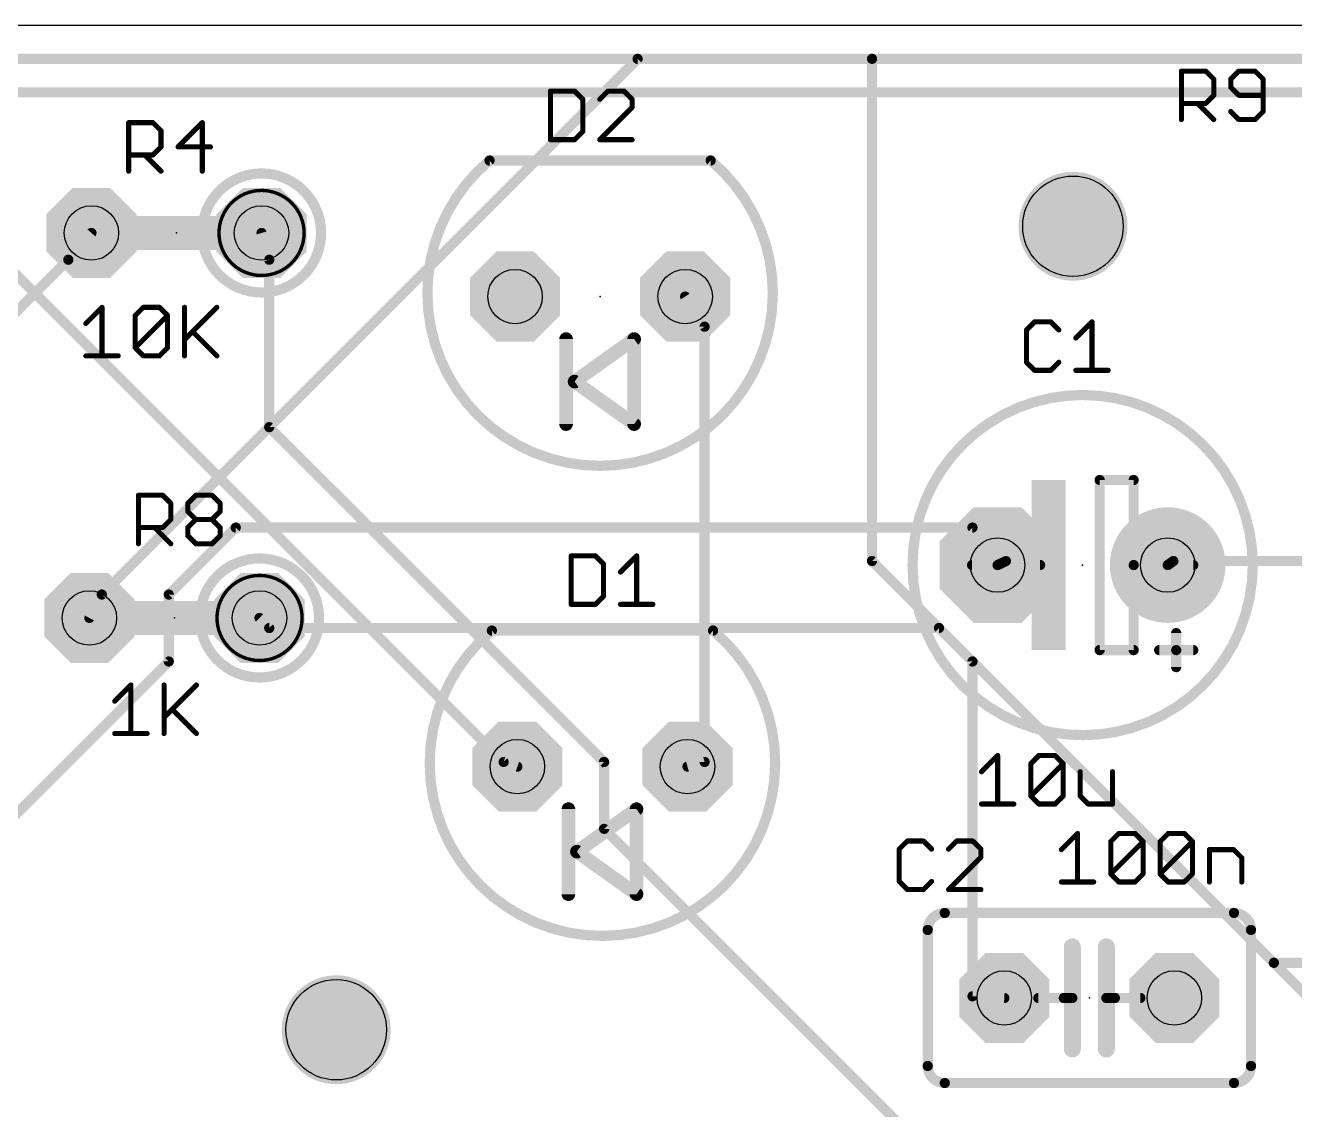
# Model space of a CAD drawing. Extents: x 0 to 63.2, y -3 to 36.
# Drawn here: x 18.36 to 37.31, y 13.81 to 30 of the extents above; entities that cross this region are included whole.
import ezdxf

# ---------------------------------------------------------------- set-up
doc = ezdxf.new("R2010")
doc.units = 0
for name, color, linetype in [('1', 22, 'CONTINUOUS'), ('16', 175, 'CONTINUOUS'), ('17', 82, 'CONTINUOUS'), ('20', 7, 'CONTINUOUS'), ('21', 253, 'CONTINUOUS'), ('23', 7, 'CONTINUOUS'), ('25', 253, 'CONTINUOUS'), ('29', 253, 'CONTINUOUS'), ('30', 253, 'CONTINUOUS'), ('44', 253, 'CONTINUOUS'), ('51', 253, 'CONTINUOUS')]:
    doc.layers.add(name, color=color, linetype=linetype)

# ---------------------------------------------------------------- blocks, each defined once
blk = doc.blocks.new('RECT')
blk.add_solid([(-0.5, -0.5), (0.5, -0.5), (-0.5, 0.5), (0.5, 0.5)])
blk = doc.blocks.new('ROUNDP')
at = {"const_width": 0.5}
blk.add_lwpolyline([(0, -0.25, 1), (0, 0.25, 1), (0, -0.25)], format="xyb", dxfattribs=at)
blk = doc.blocks.new('OCTAGONP')
at = {"const_width": 0.5}
blk.add_lwpolyline([(-0.25, -0.1036), (-0.25, 0.1036), (-0.1036, 0.25), (0.1036, 0.25), (0.25, 0.1036), (0.25, -0.1036), (0.1036, -0.25), (-0.1036, -0.25), (-0.25, -0.1036), (-0.25, 0.1036)], dxfattribs=at)

msp = doc.modelspace()

# ---------------------------------------------------------------- linework, layer by layer
at = {"layer": '1', "const_width": 0.1524}
for points in [[(31, 29.5), (9.5, 29.5)], [(48, 29.5), (31, 29.5)], [(31, 29.5), (31, 22)], [(50, 29), (1, 29)], [(22, 26.5), (21.885, 26.9)], [(25.5, 19), (18, 26.5)], [(22, 24), (22, 26.5)], [(28.5, 25.5), (28.21, 25.95)], [(28.5, 25.5), (28.5, 19)], [(27, 19), (22, 24)], [(31, 22), (32.5, 20.5)], [(35.5, 22), (35.415, 21.94)], [(37.5, 22), (35.5, 22)], [(32.5, 20.5), (32.5, 15.5)], [(25.5, 19), (25.705, 18.93)], [(27, 18), (27, 19)], [(28.5, 19), (28.245, 18.93)], [(35.5, 9.5), (27, 18)], [(32.5, 15.5), (32.975, 15.475)]]:
    msp.add_lwpolyline(points, dxfattribs=at)
at = {"layer": '1', "const_width": 0.0762}
for points in [[(31, 29.5381, 1), (31, 29.4619)], [(31.0381, 29.5, 1), (30.9619, 29.5)], [(31, 29.4619, 1), (31, 29.5381)], [(21.9216, 26.9105, 1), (21.8484, 26.8895)], [(22.0381, 26.5, 1), (21.9619, 26.5)], [(21.9634, 26.4895, 1), (22.0366, 26.5105)], [(28.242, 25.9706, 1), (28.178, 25.9294)], [(28.5381, 25.5, 1), (28.4619, 25.5)], [(28.468, 25.4794, 1), (28.532, 25.5206)], [(22.0269, 24.0269, 1), (21.9731, 23.9731)], [(21.9619, 24, 1), (22.0381, 24)], [(30.9619, 22, 1), (31.0381, 22)], [(31.0269, 22.0269, 1), (30.9731, 21.9731)], [(35.393, 21.9711, 1), (35.437, 21.9089)], [(35.5, 22.0381, 1), (35.5, 21.9619)], [(35.522, 21.9689, 1), (35.478, 22.0311)], [(32.5381, 20.5, 1), (32.4619, 20.5)], [(32.4731, 20.4731, 1), (32.5269, 20.5269)], [(25.5123, 19.0361, 1), (25.4877, 18.9639)], [(25.4731, 18.9731, 1), (25.5269, 19.0269)], [(25.6927, 18.8939, 1), (25.7173, 18.9661)], [(27.0381, 19, 1), (26.9619, 19)], [(26.9731, 18.9731, 1), (27.0269, 19.0269)], [(28.2349, 18.9667, 1), (28.2551, 18.8933)], [(28.4619, 19, 1), (28.5381, 19)], [(28.5101, 18.9633, 1), (28.4899, 19.0367)], [(26.9619, 18, 1), (27.0381, 18)], [(27.0269, 18.0269, 1), (26.9731, 17.9731)], [(32.502, 15.538, 1), (32.498, 15.462)], [(32.973, 15.437, 1), (32.977, 15.513)], [(32.4619, 15.5, 1), (32.5381, 15.5)]]:
    msp.add_lwpolyline(points, format="xyb", dxfattribs=at)
at = {"layer": '16', "const_width": 0.1524}
for points in [[(27.5, 29.5), (19.5, 21.5)], [(40, 29.5), (27.5, 29.5)], [(50, 29), (1, 29)], [(19, 26.5), (19.345, 26.9)], [(19, 26.5), (16.5, 24)], [(21.5, 22.5), (20.5, 21.5)], [(32.5, 22.5), (21.5, 22.5)], [(33, 22), (32.5, 22.5)], [(33, 22), (32.875, 21.94)], [(19.5, 21.5), (19.315, 21.15)], [(20.5, 21.5), (20.5, 20.5)], [(22, 21), (21.855, 21.15)], [(32, 21), (22, 21)], [(37, 16), (32, 21)], [(20.5, 20.5), (16.5, 16.5)], [(40, 13), (37, 16)], [(37, 16), (40, 16)]]:
    msp.add_lwpolyline(points, dxfattribs=at)
at = {"layer": '16', "const_width": 0.0762}
for points in [[(27.5, 29.5381, 1), (27.5, 29.4619)], [(27.5269, 29.4731, 1), (27.4731, 29.5269)], [(19.3739, 26.8751, 1), (19.3161, 26.9249)], [(18.9711, 26.5249, 1), (19.0289, 26.4751)], [(19.0269, 26.4731, 1), (18.9731, 26.5269)], [(21.5, 22.5381, 1), (21.5, 22.4619)], [(21.5269, 22.4731, 1), (21.4731, 22.5269)], [(32.5269, 22.5269, 1), (32.4731, 22.4731)], [(32.5, 22.4619, 1), (32.5, 22.5381)], [(32.8585, 21.9743, 1), (32.8915, 21.9057)], [(32.9731, 21.9731, 1), (33.0269, 22.0269)], [(33.0165, 21.9657, 1), (32.9835, 22.0343)], [(19.4731, 21.5269, 1), (19.5269, 21.4731)], [(19.5337, 21.4822, 1), (19.4663, 21.5178)], [(20.5381, 21.5, 1), (20.4619, 21.5)], [(20.4731, 21.5269, 1), (20.5269, 21.4731)], [(21.8824, 21.1765, 1), (21.8276, 21.1235)], [(19.2813, 21.1678, 1), (19.3487, 21.1322)], [(22, 21.0381, 1), (22, 20.9619)], [(21.9726, 20.9735, 1), (22.0274, 21.0265)], [(32.0269, 21.0269, 1), (31.9731, 20.9731)], [(32, 20.9619, 1), (32, 21.0381)], [(20.4619, 20.5, 1), (20.5381, 20.5)], [(20.5269, 20.4731, 1), (20.4731, 20.5269)], [(37, 16.0381, 1), (37, 15.9619)], [(37.0269, 16.0269, 1), (36.9731, 15.9731)], [(36.9731, 15.9731, 1), (37.0269, 16.0269)]]:
    msp.add_lwpolyline(points, format="xyb", dxfattribs=at)
at = {"layer": '20'}
msp.add_line((48, 30), (1, 30), dxfattribs=at)
for centre in [(34, 27), (23, 15)]:
    msp.add_circle(centre, 0.75, dxfattribs=at)
at = {"layer": '21'}
for points, const_width in [([(25.289, 27.982, 2.762), (28.591, 27.982)], 0.1524), ([(25.289, 28.0201, 1), (25.289, 27.9439)], 0.0762), ([(25.3134, 27.9527, 1), (25.2646, 28.0113)], 0.0762), ([(28.6154, 28.0113, 1), (28.5666, 27.9527)], 0.0762), ([(28.591, 27.9439, 1), (28.591, 28.0201)], 0.0762), ([(20.488, 27.027, 1), (20.488, 26.773)], 0.254), ([(20.742, 26.773, 1), (20.742, 27.027)], 0.254), ([(26.4828, 25.315, 1), (26.3812, 25.315)], 0.1016), ([(27.4988, 25.315, 1), (27.3972, 25.315)], 0.1016), ([(27.4775, 25.2737, 1), (27.4185, 25.3563)], 0.1016), ([(26.5885, 24.7213, 1), (26.5295, 24.6387)], 0.1016), ([(26.5295, 24.7213, 1), (26.5885, 24.6387)], 0.1016), ([(34.145, 19.4, 1), (34.145, 24.48, 1), (34.145, 19.4)], 0.1524), ([(26.3812, 24.045, 1), (26.4828, 24.045)], 0.1016), ([(27.3972, 24.045, 1), (27.4988, 24.045)], 0.1016), ([(27.4185, 24.0037, 1), (27.4775, 24.0863)], 0.1016), ([(20.458, 21.277, 1), (20.458, 21.023)], 0.254), ([(20.712, 21.023, 1), (20.712, 21.277)], 0.254), ([(25.324, 20.962, 2.762), (28.626, 20.962)], 0.1524), ([(25.324, 21.0001, 1), (25.324, 20.9239)], 0.0762), ([(25.3484, 20.9327, 1), (25.2996, 20.9913)], 0.0762), ([(28.6504, 20.9913, 1), (28.6016, 20.9327)], 0.0762), ([(28.626, 20.9239, 1), (28.626, 21.0001)], 0.0762), ([(35.5801, 20.924, 1), (35.5039, 20.924)], 0.0762), ([(35.288, 20.7081, 1), (35.288, 20.6319)], 0.0762), ([(35.542, 20.7081, 1), (35.542, 20.6319)], 0.0762), ([(35.5801, 20.67, 1), (35.5039, 20.67)], 0.0762), ([(35.5039, 20.67, 1), (35.5801, 20.67)], 0.0762), ([(35.542, 20.6319, 1), (35.542, 20.7081)], 0.0762), ([(35.796, 20.6319, 1), (35.796, 20.7081)], 0.0762), ([(35.5039, 20.416, 1), (35.5801, 20.416)], 0.0762), ([(26.5178, 18.295, 1), (26.4162, 18.295)], 0.1016), ([(27.5338, 18.295, 1), (27.4322, 18.295)], 0.1016), ([(27.5125, 18.2537, 1), (27.4535, 18.3363)], 0.1016), ([(26.6235, 17.7013, 1), (26.5645, 17.6187)], 0.1016), ([(26.5645, 17.7013, 1), (26.6235, 17.6187)], 0.1016), ([(26.4162, 17.025, 1), (26.5178, 17.025)], 0.1016), ([(27.4322, 17.025, 1), (27.5338, 17.025)], 0.1016), ([(27.4535, 16.9837, 1), (27.5125, 17.0663)], 0.1016), ([(32.086, 16.745, 0.4142), (31.832, 16.491)], 0.1524), ([(32.086, 16.7831, 1), (32.086, 16.7069)], 0.0762), ([(32.086, 16.7069, 1), (32.086, 16.7831)], 0.0762), ([(36.658, 16.491, 0.4142), (36.404, 16.745)], 0.1524), ([(36.404, 16.7831, 1), (36.404, 16.7069)], 0.0762), ([(36.404, 16.7069, 1), (36.404, 16.7831)], 0.0762), ([(31.8701, 16.491, 1), (31.7939, 16.491)], 0.0762), ([(31.7939, 16.491, 1), (31.8701, 16.491)], 0.0762), ([(36.6961, 16.491, 1), (36.6199, 16.491)], 0.0762), ([(36.6199, 16.491, 1), (36.6961, 16.491)], 0.0762), ([(34.0545, 16.237, 1), (33.9275, 16.237)], 0.127), ([(34.5625, 16.237, 1), (34.4355, 16.237)], 0.127), ([(33.864, 15.5131, 1), (33.864, 15.4369)], 0.0762), ([(34.0545, 15.475, 1), (33.9275, 15.475)], 0.127), ([(33.991, 15.4369, 1), (33.991, 15.5131)], 0.0762), ([(34.5625, 15.475, 1), (34.4355, 15.475)], 0.127), ([(34.499, 15.5131, 1), (34.499, 15.4369)], 0.0762), ([(34.626, 15.4369, 1), (34.626, 15.5131)], 0.0762), ([(33.9275, 15.475, 1), (34.0545, 15.475)], 0.127), ([(34.4355, 15.475, 1), (34.5625, 15.475)], 0.127), ([(33.9275, 14.713, 1), (34.0545, 14.713)], 0.127), ([(34.4355, 14.713, 1), (34.5625, 14.713)], 0.127), ([(31.832, 14.459, 0.4142), (32.086, 14.205)], 0.1524), ([(31.8701, 14.459, 1), (31.7939, 14.459)], 0.0762), ([(31.7939, 14.459, 1), (31.8701, 14.459)], 0.0762), ([(36.404, 14.205, 0.4142), (36.658, 14.459)], 0.1524), ([(36.6961, 14.459, 1), (36.6199, 14.459)], 0.0762), ([(36.6199, 14.459, 1), (36.6961, 14.459)], 0.0762), ([(32.086, 14.2431, 1), (32.086, 14.1669)], 0.0762), ([(32.086, 14.1669, 1), (32.086, 14.2431)], 0.0762), ([(36.404, 14.2431, 1), (36.404, 14.1669)], 0.0762), ([(36.404, 14.1669, 1), (36.404, 14.2431)], 0.0762)]:
    msp.add_lwpolyline(points, format="xyb", dxfattribs=dict(at, const_width=const_width))
for points, const_width in [([(28.591, 27.982), (25.289, 27.982)], 0.1524), ([(20.742, 26.9), (20.488, 26.9)], 0.508), ([(26.432, 24.045), (26.432, 25.315)], 0.2032), ([(27.448, 25.315), (26.559, 24.68)], 0.2032), ([(27.448, 24.045), (27.448, 25.315)], 0.2032), ([(26.559, 24.68), (27.448, 24.045)], 0.2032), ([(20.712, 21.15), (20.458, 21.15)], 0.508), ([(28.626, 20.962), (25.324, 20.962)], 0.1524), ([(35.542, 20.924), (35.542, 20.67)], 0.1524), ([(35.542, 20.67), (35.288, 20.67)], 0.1524), ([(35.796, 20.67), (35.542, 20.67)], 0.1524), ([(35.542, 20.67), (35.542, 20.416)], 0.1524), ([(26.467, 17.025), (26.467, 18.295)], 0.2032), ([(27.483, 18.295), (26.594, 17.66)], 0.2032), ([(27.483, 17.025), (27.483, 18.295)], 0.2032), ([(26.594, 17.66), (27.483, 17.025)], 0.2032), ([(32.086, 16.745), (36.404, 16.745)], 0.1524), ([(31.832, 14.459), (31.832, 16.491)], 0.1524), ([(36.658, 14.459), (36.658, 16.491)], 0.1524), ([(33.991, 15.475), (33.991, 16.237)], 0.254), ([(34.499, 15.475), (34.499, 16.237)], 0.254), ([(33.864, 15.475), (33.991, 15.475)], 0.1524), ([(33.991, 15.475), (33.991, 14.713)], 0.254), ([(34.499, 14.713), (34.499, 15.475)], 0.254), ([(34.499, 15.475), (34.626, 15.475)], 0.1524), ([(36.404, 14.205), (32.086, 14.205)], 0.1524)]:
    msp.add_lwpolyline(points, dxfattribs=dict(at, const_width=const_width))
at = {"layer": '23'}
for p in [(20.615, 26.9), (26.94, 25.95), (34.145, 21.94), (20.585, 21.15), (26.975, 18.93), (34.245, 15.475)]:
    msp.add_point(p, dxfattribs=at)
at = {"layer": '25', "const_width": 0.0381}
for points in [[(35.6198, 29.3366, 1), (35.6198, 29.2985)], [(35.6389, 29.3175, 1), (35.6008, 29.3175)], [(35.9955, 29.331, 1), (35.9686, 29.304)], [(35.9821, 29.2985, 1), (35.9821, 29.3366)], [(36.1218, 29.1968, 1), (36.0837, 29.1968)], [(36.0893, 29.1833, 1), (36.1163, 29.2103)], [(36.343, 29.2103, 1), (36.3699, 29.1833)], [(36.3755, 29.1968, 1), (36.3374, 29.1968)], [(36.4772, 29.3366, 1), (36.4772, 29.2985)], [(36.4907, 29.304, 1), (36.4637, 29.331)], [(36.7322, 29.331, 1), (36.7052, 29.304)], [(36.7187, 29.2985, 1), (36.7187, 29.3366)], [(36.8585, 29.1968, 1), (36.8204, 29.1968)], [(36.8259, 29.1833, 1), (36.8529, 29.2103)], [(26.2172, 29.0175, 1), (26.1791, 29.0175)], [(26.1981, 29.0366, 1), (26.1981, 28.9985)], [(26.5738, 29.031, 1), (26.5468, 29.004)], [(26.5603, 28.9985, 1), (26.5603, 29.0366)], [(27.0555, 29.0366, 1), (27.0555, 28.9985)], [(27.0689, 29.004, 1), (27.042, 29.031)], [(27.3104, 29.031, 1), (27.2835, 29.004)], [(27.2969, 28.9985, 1), (27.2969, 29.0366)], [(36.3699, 29.0895, 1), (36.343, 29.0626)], [(36.3374, 29.076, 1), (36.3755, 29.076)], [(26.7001, 28.8968, 1), (26.662, 28.8968)], [(26.6676, 28.8833, 1), (26.6945, 28.9103)], [(26.9213, 28.9103, 1), (26.9482, 28.8833)], [(27.4367, 28.8968, 1), (27.3986, 28.8968)], [(27.4042, 28.8833, 1), (27.4311, 28.9103)], [(27.4311, 28.7626, 1), (27.4042, 28.7895)], [(35.6198, 28.8536, 1), (35.6198, 28.8155)], [(35.8748, 28.848, 1), (35.8478, 28.8211)], [(35.9686, 28.848, 1), (35.9955, 28.8211)], [(35.9821, 28.8155, 1), (35.9821, 28.8536)], [(36.0837, 28.9553, 1), (36.1218, 28.9553)], [(36.1163, 28.9418, 1), (36.0893, 28.9688)], [(36.4772, 28.9744, 1), (36.4772, 28.9363)], [(36.4637, 28.9418, 1), (36.4907, 28.9688)], [(36.8394, 28.9363, 1), (36.8394, 28.9744)], [(27.3986, 28.776, 1), (27.4367, 28.776)], [(36.0893, 28.5796, 1), (36.1163, 28.6066)], [(36.3699, 28.7273, 1), (36.343, 28.7004)], [(36.4772, 28.6121, 1), (36.4772, 28.574)], [(36.4637, 28.5796, 1), (36.4907, 28.6066)], [(36.7052, 28.6066, 1), (36.7322, 28.5796)], [(36.7187, 28.574, 1), (36.7187, 28.6121)], [(36.8204, 28.7138, 1), (36.8585, 28.7138)], [(36.8529, 28.7004, 1), (36.8259, 28.7273)], [(19.9017, 28.5666, 1), (19.9017, 28.5285)], [(19.9208, 28.5475, 1), (19.8827, 28.5475)], [(20.2774, 28.561, 1), (20.2504, 28.534)], [(20.2639, 28.5285, 1), (20.2639, 28.5666)], [(20.4037, 28.4268, 1), (20.3656, 28.4268)], [(20.3712, 28.4133, 1), (20.3981, 28.4403)], [(21.0196, 28.5475, 1), (20.9815, 28.5475)], [(21.014, 28.534, 1), (20.9871, 28.561)], [(26.662, 28.4138, 1), (26.7001, 28.4138)], [(26.6945, 28.4004, 1), (26.6676, 28.4273)], [(35.6008, 28.5931, 1), (35.6389, 28.5931)], [(26.1981, 28.3122, 1), (26.1981, 28.2741)], [(26.1791, 28.2931, 1), (26.2172, 28.2931)], [(26.5468, 28.3066, 1), (26.5738, 28.2796)], [(26.5603, 28.2741, 1), (26.5603, 28.3122)], [(26.9347, 28.3122, 1), (26.9347, 28.2741)], [(26.9213, 28.3066, 1), (26.9482, 28.2796)], [(27.4177, 28.2741, 1), (27.4177, 28.3122)], [(19.9017, 28.0836, 1), (19.9017, 28.0455)], [(20.1566, 28.078, 1), (20.1297, 28.0511)], [(20.2504, 28.078, 1), (20.2774, 28.0511)], [(20.2639, 28.0455, 1), (20.2639, 28.0836)], [(20.3656, 28.1853, 1), (20.4037, 28.1853)], [(20.3981, 28.1718, 1), (20.3712, 28.1988)], [(20.6383, 28.2044, 1), (20.6383, 28.1663)], [(20.6249, 28.1988, 1), (20.6518, 28.1718)], [(21.1213, 28.1663, 1), (21.1213, 28.2044)], [(19.8827, 27.8231, 1), (19.9208, 27.8231)], [(20.3712, 27.8096, 1), (20.3981, 27.8366)], [(20.9815, 27.8231, 1), (21.0196, 27.8231)], [(19.5223, 25.7889, 1), (19.4842, 25.7889)], [(19.5168, 25.7754, 1), (19.4898, 25.8024)], [(20.1192, 25.808, 1), (20.1192, 25.7699)], [(20.1326, 25.7754, 1), (20.1057, 25.8024)], [(20.3741, 25.8024, 1), (20.3472, 25.7754)], [(20.3606, 25.7699, 1), (20.3606, 25.808)], [(20.7541, 25.7889, 1), (20.716, 25.7889)], [(21.2315, 25.7754, 1), (21.2045, 25.8024)], [(20.0175, 25.6682, 1), (19.9794, 25.6682)], [(19.985, 25.6817, 1), (20.0119, 25.6547)], [(20.5004, 25.6682, 1), (20.4623, 25.6682)], [(20.4949, 25.6547, 1), (20.4679, 25.6817)], [(20.4679, 25.6547, 1), (20.4949, 25.6817)], [(33.4276, 25.5916, 1), (33.4276, 25.5535)], [(33.441, 25.559, 1), (33.4141, 25.586)], [(33.6825, 25.586, 1), (33.6556, 25.559)], [(33.6691, 25.5535, 1), (33.6691, 25.5916)], [(34.304, 25.5725, 1), (34.2659, 25.5725)], [(34.2984, 25.559, 1), (34.2715, 25.586)], [(19.2483, 25.5609, 1), (19.2753, 25.534)], [(20.8693, 25.4402, 1), (20.8423, 25.4132)], [(33.3259, 25.4518, 1), (33.2878, 25.4518)], [(33.2934, 25.4653, 1), (33.3203, 25.4383)], [(33.7763, 25.4383, 1), (33.8033, 25.4653)], [(20.0119, 25.1987, 1), (19.985, 25.1718)], [(19.985, 25.1987, 1), (20.0119, 25.1718)], [(20.4949, 25.1718, 1), (20.4679, 25.1987)], [(20.7216, 25.3194, 1), (20.7485, 25.2925)], [(34.03, 25.3445, 1), (34.0569, 25.3176)], [(19.2618, 25.0836, 1), (19.2618, 25.0455)], [(19.4842, 25.0645, 1), (19.5223, 25.0645)], [(19.7448, 25.0455, 1), (19.7448, 25.0836)], [(19.9794, 25.1852, 1), (20.0175, 25.1852)], [(20.1192, 25.0836, 1), (20.1192, 25.0455)], [(20.1057, 25.051, 1), (20.1326, 25.078)], [(20.3472, 25.078, 1), (20.3741, 25.051)], [(20.3606, 25.0455, 1), (20.3606, 25.0836)], [(20.4623, 25.1852, 1), (20.5004, 25.1852)], [(20.716, 25.0645, 1), (20.7541, 25.0645)], [(21.2045, 25.051, 1), (21.2315, 25.078)], [(33.2878, 24.9688, 1), (33.3259, 24.9688)], [(33.3203, 24.9823, 1), (33.2934, 24.9554)], [(33.4276, 24.8672, 1), (33.4276, 24.8291)], [(33.4141, 24.8346, 1), (33.441, 24.8616)], [(33.6556, 24.8616, 1), (33.6825, 24.8346)], [(33.6691, 24.8291, 1), (33.6691, 24.8672)], [(33.8033, 24.9554, 1), (33.7763, 24.9823)], [(34.0435, 24.8672, 1), (34.0435, 24.8291)], [(34.2659, 24.8481, 1), (34.304, 24.8481)], [(34.5264, 24.8291, 1), (34.5264, 24.8672)], [(20.0658, 22.9825, 1), (20.0277, 22.9825)], [(20.0467, 23.0016, 1), (20.0467, 22.9635)], [(20.4224, 22.996, 1), (20.3954, 22.969)], [(20.4089, 22.9635, 1), (20.4089, 23.0016)], [(20.9041, 23.0016, 1), (20.9041, 22.9635)], [(20.9175, 22.969, 1), (20.8906, 22.996)], [(21.159, 22.996, 1), (21.1321, 22.969)], [(21.1455, 22.9635, 1), (21.1455, 23.0016)], [(20.5487, 22.8618, 1), (20.5106, 22.8618)], [(20.5162, 22.8483, 1), (20.5431, 22.8753)], [(20.8024, 22.8618, 1), (20.7643, 22.8618)], [(20.7699, 22.8753, 1), (20.7968, 22.8483)], [(20.7643, 22.741, 1), (20.8024, 22.741)], [(20.7968, 22.7545, 1), (20.7699, 22.7276)], [(21.2853, 22.8618, 1), (21.2472, 22.8618)], [(21.2472, 22.741, 1), (21.2853, 22.741)], [(21.2528, 22.8483, 1), (21.2797, 22.8753)], [(21.2797, 22.7276, 1), (21.2528, 22.7545)], [(20.5106, 22.6203, 1), (20.5487, 22.6203)], [(20.5431, 22.6068, 1), (20.5162, 22.6338)], [(20.9041, 22.6394, 1), (20.9041, 22.6013)], [(20.9175, 22.6068, 1), (20.8906, 22.6338)], [(20.8906, 22.6068, 1), (20.9175, 22.6338)], [(21.159, 22.6338, 1), (21.1321, 22.6068)], [(21.1321, 22.6338, 1), (21.159, 22.6068)], [(21.1455, 22.6013, 1), (21.1455, 22.6394)], [(20.0467, 22.5186, 1), (20.0467, 22.4805)], [(20.3016, 22.513, 1), (20.2747, 22.4861)], [(20.3954, 22.513, 1), (20.4224, 22.4861)], [(20.4089, 22.4805, 1), (20.4089, 22.5186)], [(20.8024, 22.4996, 1), (20.7643, 22.4996)], [(20.7643, 22.3788, 1), (20.8024, 22.3788)], [(20.7699, 22.513, 1), (20.7968, 22.4861)], [(20.7968, 22.3923, 1), (20.7699, 22.3654)], [(21.2853, 22.4996, 1), (21.2472, 22.4996)], [(21.2472, 22.3788, 1), (21.2853, 22.3788)], [(21.2528, 22.4861, 1), (21.2797, 22.513)], [(21.2797, 22.3654, 1), (21.2528, 22.3923)], [(20.0277, 22.2581, 1), (20.0658, 22.2581)], [(20.5162, 22.2446, 1), (20.5431, 22.2716)], [(20.9041, 22.2772, 1), (20.9041, 22.2391)], [(20.8906, 22.2446, 1), (20.9175, 22.2716)], [(21.1321, 22.2716, 1), (21.159, 22.2446)], [(21.1455, 22.2391, 1), (21.1455, 22.2772)], [(26.5081, 22.0966, 1), (26.5081, 22.0585)], [(26.5272, 22.0775, 1), (26.4891, 22.0775)], [(26.8838, 22.091, 1), (26.8568, 22.064)], [(26.8703, 22.0585, 1), (26.8703, 22.0966)], [(27.0101, 21.9568, 1), (26.972, 21.9568)], [(26.9776, 21.9433, 1), (27.0045, 21.9703)], [(27.5053, 22.0775, 1), (27.4672, 22.0775)], [(27.4997, 22.064, 1), (27.4727, 22.091)], [(27.2313, 21.8495, 1), (27.2582, 21.8226)], [(26.972, 21.4738, 1), (27.0101, 21.4738)], [(27.0045, 21.4604, 1), (26.9776, 21.4873)], [(26.5081, 21.3722, 1), (26.5081, 21.3341)], [(26.4891, 21.3531, 1), (26.5272, 21.3531)], [(26.8568, 21.3666, 1), (26.8838, 21.3396)], [(26.8703, 21.3341, 1), (26.8703, 21.3722)], [(27.2447, 21.3722, 1), (27.2447, 21.3341)], [(27.4672, 21.3531, 1), (27.5053, 21.3531)], [(27.7277, 21.3341, 1), (27.7277, 21.3722)], [(19.954, 20.1489, 1), (19.9159, 20.1489)], [(19.9484, 20.1354, 1), (19.9214, 20.1624)], [(20.4491, 20.1489, 1), (20.411, 20.1489)], [(20.9265, 20.1354, 1), (20.8995, 20.1624)], [(19.68, 19.9209, 1), (19.7069, 19.894)], [(20.5643, 19.8002, 1), (20.5373, 19.7732)], [(20.4166, 19.6794, 1), (20.4435, 19.6525)], [(19.6934, 19.4436, 1), (19.6934, 19.4055)], [(19.9159, 19.4245, 1), (19.954, 19.4245)], [(20.1764, 19.4055, 1), (20.1764, 19.4436)], [(20.411, 19.4245, 1), (20.4491, 19.4245)], [(20.8995, 19.411, 1), (20.9265, 19.438)], [(32.8957, 19.0955, 1), (32.8576, 19.0955)], [(32.8902, 19.082, 1), (32.8632, 19.109)], [(33.3584, 18.9883, 1), (33.3853, 18.9613)], [(33.3909, 18.9748, 1), (33.3528, 18.9748)], [(33.4926, 19.1146, 1), (33.4926, 19.0765)], [(33.506, 19.082, 1), (33.4791, 19.109)], [(33.7475, 19.109, 1), (33.7206, 19.082)], [(33.7341, 19.0765, 1), (33.7341, 19.1146)], [(33.8738, 18.9748, 1), (33.8357, 18.9748)], [(33.8683, 18.9613, 1), (33.8413, 18.9883)], [(33.8413, 18.9613, 1), (33.8683, 18.9883)], [(32.6217, 18.8675, 1), (32.6487, 18.8406)], [(34.1275, 18.854, 1), (34.0894, 18.854)], [(34.6105, 18.854, 1), (34.5724, 18.854)], [(32.6352, 18.3902, 1), (32.6352, 18.3521)], [(32.8576, 18.3711, 1), (32.8957, 18.3711)], [(33.1182, 18.3521, 1), (33.1182, 18.3902)], [(33.3853, 18.5053, 1), (33.3584, 18.4784)], [(33.3584, 18.5053, 1), (33.3853, 18.4784)], [(33.3528, 18.4918, 1), (33.3909, 18.4918)], [(33.4926, 18.3902, 1), (33.4926, 18.3521)], [(33.4791, 18.3576, 1), (33.506, 18.3846)], [(33.7206, 18.3846, 1), (33.7475, 18.3576)], [(33.7341, 18.3521, 1), (33.7341, 18.3902)], [(33.8357, 18.4918, 1), (33.8738, 18.4918)], [(33.8683, 18.4784, 1), (33.8413, 18.5053)], [(34.0894, 18.4918, 1), (34.1275, 18.4918)], [(34.1219, 18.5053, 1), (34.095, 18.4784)], [(34.2292, 18.3902, 1), (34.2292, 18.3521)], [(34.2157, 18.3576, 1), (34.2427, 18.3846)], [(34.5724, 18.3711, 1), (34.6105, 18.3711)], [(34.5914, 18.3521, 1), (34.5914, 18.3902)], [(31.5266, 17.8376, 1), (31.5266, 17.7995)], [(31.54, 17.805, 1), (31.5131, 17.832)], [(31.7815, 17.832, 1), (31.7546, 17.805)], [(31.7681, 17.7995, 1), (31.7681, 17.8376)], [(32.2632, 17.8376, 1), (32.2632, 17.7995)], [(32.2767, 17.805, 1), (32.2497, 17.832)], [(32.5182, 17.832, 1), (32.4912, 17.805)], [(32.5047, 17.7995, 1), (32.5047, 17.8376)], [(34.0881, 17.9315, 1), (34.05, 17.9315)], [(34.0825, 17.918, 1), (34.0556, 17.945)], [(34.5507, 17.8243, 1), (34.5777, 17.7973)], [(34.5833, 17.8108, 1), (34.5452, 17.8108)], [(34.6849, 17.9506, 1), (34.6849, 17.9125)], [(34.6984, 17.918, 1), (34.6715, 17.945)], [(34.9399, 17.945, 1), (34.913, 17.918)], [(34.9264, 17.9125, 1), (34.9264, 17.9506)], [(35.0662, 17.8108, 1), (35.0281, 17.8108)], [(35.0606, 17.7973, 1), (35.0337, 17.8243)], [(35.0337, 17.7973, 1), (35.0606, 17.8243)], [(35.3199, 17.8108, 1), (35.2818, 17.8108)], [(35.2874, 17.8243, 1), (35.3143, 17.7973)], [(35.4216, 17.9506, 1), (35.4216, 17.9125)], [(35.435, 17.918, 1), (35.4081, 17.945)], [(35.6765, 17.945, 1), (35.6496, 17.918)], [(35.663, 17.9125, 1), (35.663, 17.9506)], [(35.8028, 17.8108, 1), (35.7647, 17.8108)], [(35.7973, 17.7973, 1), (35.7703, 17.8243)], [(35.7703, 17.7973, 1), (35.7973, 17.8243)], [(31.3924, 17.7113, 1), (31.4193, 17.6843)], [(31.4249, 17.6978, 1), (31.3868, 17.6978)], [(31.8753, 17.6843, 1), (31.9023, 17.7113)], [(32.129, 17.7113, 1), (32.1559, 17.6843)], [(32.6445, 17.6978, 1), (32.6064, 17.6978)], [(32.6119, 17.6843, 1), (32.6389, 17.7113)], [(33.8141, 17.7035, 1), (33.8411, 17.6766)], [(36.0565, 17.69, 1), (36.0184, 17.69)], [(36.0375, 17.7091, 1), (36.0375, 17.671)], [(36.4131, 17.7035, 1), (36.3862, 17.6766)], [(36.3997, 17.671, 1), (36.3997, 17.7091)], [(32.6064, 17.577, 1), (32.6445, 17.577)], [(32.6389, 17.5636, 1), (32.6119, 17.5905)], [(36.5395, 17.5693, 1), (36.5014, 17.5693)], [(36.5069, 17.5558, 1), (36.5339, 17.5828)], [(31.4193, 17.2283, 1), (31.3924, 17.2014)], [(31.9023, 17.2014, 1), (31.8753, 17.2283)], [(33.8276, 17.2262, 1), (33.8276, 17.1881)], [(34.3105, 17.1881, 1), (34.3105, 17.2262)], [(34.5777, 17.3413, 1), (34.5507, 17.3144)], [(34.5507, 17.3413, 1), (34.5777, 17.3144)], [(34.5452, 17.3278, 1), (34.5833, 17.3278)], [(34.6849, 17.2262, 1), (34.6849, 17.1881)], [(34.9264, 17.1881, 1), (34.9264, 17.2262)], [(35.0281, 17.3278, 1), (35.0662, 17.3278)], [(35.0606, 17.3144, 1), (35.0337, 17.3413)], [(35.2818, 17.3278, 1), (35.3199, 17.3278)], [(35.3143, 17.3413, 1), (35.2874, 17.3144)], [(35.2874, 17.3413, 1), (35.3143, 17.3144)], [(35.4216, 17.2262, 1), (35.4216, 17.1881)], [(35.663, 17.1881, 1), (35.663, 17.2262)], [(35.7647, 17.3278, 1), (35.8028, 17.3278)], [(35.7973, 17.3144, 1), (35.7703, 17.3413)], [(31.3868, 17.2148, 1), (31.4249, 17.2148)], [(31.5266, 17.1132, 1), (31.5266, 17.0751)], [(31.5131, 17.0806, 1), (31.54, 17.1076)], [(31.7546, 17.1076, 1), (31.7815, 17.0806)], [(31.7681, 17.0751, 1), (31.7681, 17.1132)], [(32.129, 17.1076, 1), (32.1559, 17.0806)], [(32.1425, 17.1132, 1), (32.1425, 17.0751)], [(32.6254, 17.0751, 1), (32.6254, 17.1132)], [(34.05, 17.2071, 1), (34.0881, 17.2071)], [(34.6715, 17.1936, 1), (34.6984, 17.2206)], [(34.913, 17.2206, 1), (34.9399, 17.1936)], [(35.4081, 17.1936, 1), (35.435, 17.2206)], [(35.6496, 17.2206, 1), (35.6765, 17.1936)], [(36.0184, 17.2071, 1), (36.0565, 17.2071)], [(36.5014, 17.2071, 1), (36.5395, 17.2071)]]:
    msp.add_lwpolyline(points, format="xyb", dxfattribs=at)
at = {"layer": '25', "const_width": 0.0762}
for points in [[(35.6198, 28.5931), (35.6198, 29.3175)], [(35.6198, 29.3175), (35.9821, 29.3175)], [(35.9821, 29.3175), (36.1028, 29.1968)], [(36.1028, 29.1968), (36.1028, 28.9553)], [(36.4772, 29.3175), (36.3565, 29.1968)], [(36.3565, 29.1968), (36.3565, 29.076)], [(36.7187, 29.3175), (36.4772, 29.3175)], [(36.8394, 29.1968), (36.7187, 29.3175)], [(36.8394, 28.7138), (36.8394, 29.1968)], [(26.1981, 29.0175), (26.1981, 28.2931)], [(26.5603, 29.0175), (26.1981, 29.0175)], [(26.681, 28.8968), (26.5603, 29.0175)], [(27.0555, 29.0175), (26.9347, 28.8968)], [(27.2969, 29.0175), (27.0555, 29.0175)], [(27.4177, 28.8968), (27.2969, 29.0175)], [(36.3565, 29.076), (36.4772, 28.9553)], [(26.681, 28.4138), (26.681, 28.8968)], [(26.9347, 28.2931), (27.4177, 28.776)], [(27.4177, 28.776), (27.4177, 28.8968)], [(35.9821, 28.8346), (35.6198, 28.8346)], [(35.8613, 28.8346), (36.1028, 28.5931)], [(36.1028, 28.9553), (35.9821, 28.8346)], [(36.4772, 28.9553), (36.8394, 28.9553)], [(36.3565, 28.7138), (36.4772, 28.5931)], [(36.4772, 28.5931), (36.7187, 28.5931)], [(36.7187, 28.5931), (36.8394, 28.7138)], [(19.9017, 27.8231), (19.9017, 28.5475)], [(19.9017, 28.5475), (20.2639, 28.5475)], [(20.2639, 28.5475), (20.3846, 28.4268)], [(20.3846, 28.4268), (20.3846, 28.1853)], [(21.0005, 28.5475), (20.6383, 28.1853)], [(21.0005, 27.8231), (21.0005, 28.5475)], [(26.5603, 28.2931), (26.681, 28.4138)], [(26.1981, 28.2931), (26.5603, 28.2931)], [(27.4177, 28.2931), (26.9347, 28.2931)], [(20.2639, 28.0646), (19.9017, 28.0646)], [(20.1432, 28.0646), (20.3846, 27.8231)], [(20.3846, 28.1853), (20.2639, 28.0646)], [(20.6383, 28.1853), (21.1213, 28.1853)], [(19.2618, 25.5474), (19.5033, 25.7889)], [(19.5033, 25.7889), (19.5033, 25.0645)], [(19.9984, 25.6682), (20.1192, 25.7889)], [(20.1192, 25.7889), (20.3606, 25.7889)], [(20.3606, 25.7889), (20.4814, 25.6682)], [(20.7351, 25.7889), (20.7351, 25.0645)], [(20.7351, 25.306), (21.218, 25.7889)], [(19.9984, 25.1852), (19.9984, 25.6682)], [(19.9984, 25.1852), (20.4814, 25.6682)], [(20.4814, 25.6682), (20.4814, 25.1852)], [(33.4276, 25.5725), (33.3068, 25.4518)], [(33.6691, 25.5725), (33.4276, 25.5725)], [(33.7898, 25.4518), (33.6691, 25.5725)], [(34.0435, 25.331), (34.2849, 25.5725)], [(34.2849, 25.5725), (34.2849, 24.8481)], [(20.8558, 25.4267), (21.218, 25.0645)], [(33.3068, 25.4518), (33.3068, 24.9688)], [(20.1192, 25.0645), (19.9984, 25.1852)], [(20.4814, 25.1852), (20.3606, 25.0645)], [(19.2618, 25.0645), (19.7448, 25.0645)], [(20.3606, 25.0645), (20.1192, 25.0645)], [(33.3068, 24.9688), (33.4276, 24.8481)], [(33.4276, 24.8481), (33.6691, 24.8481)], [(33.6691, 24.8481), (33.7898, 24.9688)], [(34.0435, 24.8481), (34.5264, 24.8481)], [(20.0467, 22.2581), (20.0467, 22.9825)], [(20.0467, 22.9825), (20.4089, 22.9825)], [(20.4089, 22.9825), (20.5296, 22.8618)], [(20.7833, 22.8618), (20.9041, 22.9825)], [(20.9041, 22.9825), (21.1455, 22.9825)], [(21.1455, 22.9825), (21.2663, 22.8618)], [(20.5296, 22.8618), (20.5296, 22.6203)], [(20.7833, 22.741), (20.7833, 22.8618)], [(20.9041, 22.6203), (20.7833, 22.741)], [(21.2663, 22.741), (21.1455, 22.6203)], [(21.2663, 22.8618), (21.2663, 22.741)], [(20.5296, 22.6203), (20.4089, 22.4996)], [(20.7833, 22.4996), (20.9041, 22.6203)], [(20.9041, 22.6203), (21.1455, 22.6203)], [(21.1455, 22.6203), (21.2663, 22.4996)], [(20.4089, 22.4996), (20.0467, 22.4996)], [(20.2882, 22.4996), (20.5296, 22.2581)], [(20.7833, 22.3788), (20.7833, 22.4996)], [(20.9041, 22.2581), (20.7833, 22.3788)], [(21.2663, 22.3788), (21.1455, 22.2581)], [(21.2663, 22.4996), (21.2663, 22.3788)], [(21.1455, 22.2581), (20.9041, 22.2581)], [(26.5081, 22.0775), (26.5081, 21.3531)], [(26.8703, 22.0775), (26.5081, 22.0775)], [(26.991, 21.9568), (26.8703, 22.0775)], [(26.991, 21.4738), (26.991, 21.9568)], [(27.2447, 21.836), (27.4862, 22.0775)], [(27.4862, 22.0775), (27.4862, 21.3531)], [(26.8703, 21.3531), (26.991, 21.4738)], [(26.5081, 21.3531), (26.8703, 21.3531)], [(27.2447, 21.3531), (27.7277, 21.3531)], [(19.6934, 19.9074), (19.9349, 20.1489)], [(19.9349, 20.1489), (19.9349, 19.4245)], [(20.4301, 20.1489), (20.4301, 19.4245)], [(20.4301, 19.666), (20.913, 20.1489)], [(20.5508, 19.7867), (20.913, 19.4245)], [(19.6934, 19.4245), (20.1764, 19.4245)], [(32.6352, 18.854), (32.8767, 19.0955)], [(32.8767, 19.0955), (32.8767, 18.3711)], [(33.3718, 18.9748), (33.4926, 19.0955)], [(33.3718, 18.4918), (33.3718, 18.9748)], [(33.3718, 18.4918), (33.8548, 18.9748)], [(33.4926, 19.0955), (33.7341, 19.0955)], [(33.7341, 19.0955), (33.8548, 18.9748)], [(33.8548, 18.9748), (33.8548, 18.4918)], [(34.1085, 18.854), (34.1085, 18.4918)], [(34.5914, 18.3711), (34.5914, 18.854)], [(32.6352, 18.3711), (33.1182, 18.3711)], [(33.4926, 18.3711), (33.3718, 18.4918)], [(33.7341, 18.3711), (33.4926, 18.3711)], [(33.8548, 18.4918), (33.7341, 18.3711)], [(34.1085, 18.4918), (34.2292, 18.3711)], [(34.2292, 18.3711), (34.5914, 18.3711)], [(31.5266, 17.8185), (31.4058, 17.6978)], [(31.7681, 17.8185), (31.5266, 17.8185)], [(31.8888, 17.6978), (31.7681, 17.8185)], [(32.2632, 17.8185), (32.1425, 17.6978)], [(32.5047, 17.8185), (32.2632, 17.8185)], [(32.6254, 17.6978), (32.5047, 17.8185)], [(33.8276, 17.69), (34.0691, 17.9315)], [(34.0691, 17.9315), (34.0691, 17.2071)], [(34.5642, 17.8108), (34.6849, 17.9315)], [(34.5642, 17.3278), (34.5642, 17.8108)], [(34.5642, 17.3278), (35.0472, 17.8108)], [(34.6849, 17.9315), (34.9264, 17.9315)], [(34.9264, 17.9315), (35.0472, 17.8108)], [(35.0472, 17.8108), (35.0472, 17.3278)], [(35.3008, 17.8108), (35.4216, 17.9315)], [(35.3008, 17.3278), (35.3008, 17.8108)], [(35.3008, 17.3278), (35.7838, 17.8108)], [(35.4216, 17.9315), (35.663, 17.9315)], [(35.663, 17.9315), (35.7838, 17.8108)], [(35.7838, 17.8108), (35.7838, 17.3278)], [(31.4058, 17.6978), (31.4058, 17.2148)], [(32.6254, 17.577), (32.6254, 17.6978)], [(36.0375, 17.2071), (36.0375, 17.69)], [(36.0375, 17.69), (36.3997, 17.69)], [(36.3997, 17.69), (36.5204, 17.5693)], [(32.1425, 17.0941), (32.6254, 17.577)], [(36.5204, 17.5693), (36.5204, 17.2071)], [(31.4058, 17.2148), (31.5266, 17.0941)], [(31.7681, 17.0941), (31.8888, 17.2148)], [(33.8276, 17.2071), (34.3105, 17.2071)], [(34.6849, 17.2071), (34.5642, 17.3278)], [(34.9264, 17.2071), (34.6849, 17.2071)], [(35.0472, 17.3278), (34.9264, 17.2071)], [(35.4216, 17.2071), (35.3008, 17.3278)], [(35.663, 17.2071), (35.4216, 17.2071)], [(35.7838, 17.3278), (35.663, 17.2071)], [(31.5266, 17.0941), (31.7681, 17.0941)], [(32.6254, 17.0941), (32.1425, 17.0941)]]:
    msp.add_lwpolyline(points, dxfattribs=at)
at = {"layer": '29', "const_width": 0.8135}
for points in [[(34, 26.5933, 1), (34, 27.4067, 1), (34, 26.5933)], [(23, 14.5932, 1), (23, 15.4068, 1), (23, 14.5932)]]:
    msp.add_lwpolyline(points, format="xyb", dxfattribs=at)
at = {"layer": '30', "const_width": 0.8135}
for points in [[(34, 26.5933, 1), (34, 27.4067, 1), (34, 26.5933)], [(23, 14.5932, 1), (23, 15.4068, 1), (23, 14.5932)]]:
    msp.add_lwpolyline(points, format="xyb", dxfattribs=at)
at = {"layer": '44'}
for centre in [(19.345, 26.9), (21.885, 26.9), (25.67, 25.95), (28.21, 25.95), (32.875, 21.94), (35.415, 21.94), (19.315, 21.15), (21.855, 21.15), (25.705, 18.93), (28.245, 18.93), (32.975, 15.475), (35.515, 15.475)]:
    msp.add_circle(centre, 0.4064, dxfattribs=at)
at = {"layer": '51'}
for points, const_width in [([(21.885, 26.011, 1), (21.885, 27.789, 1), (21.885, 26.011)], 0.1524), ([(21.885, 26.265, 1), (21.885, 27.535, 1), (21.885, 26.265)], 0.0508), ([(19.345, 27.027, 1), (19.345, 26.773)], 0.254), ([(21.885, 26.773, 1), (21.885, 27.027)], 0.254), ([(34.399, 23.2481, 1), (34.399, 23.1719)], 0.0762), ([(34.4371, 23.21, 1), (34.3609, 23.21)], 0.0762), ([(34.9451, 23.21, 1), (34.8689, 23.21)], 0.0762), ([(34.907, 23.1719, 1), (34.907, 23.2481)], 0.0762), ([(21.855, 20.261, 1), (21.855, 22.039, 1), (21.855, 20.261)], 0.1524), ([(32.494, 21.9781, 1), (32.494, 21.9019)], 0.0762), ([(33.51, 21.9019, 1), (33.51, 21.9781)], 0.0762), ([(34.907, 21.9781, 1), (34.907, 21.9019)], 0.0762), ([(34.9451, 21.94, 1), (34.8689, 21.94)], 0.0762), ([(35.796, 21.9019, 1), (35.796, 21.9781)], 0.0762), ([(21.855, 20.515, 1), (21.855, 21.785, 1), (21.855, 20.515)], 0.0508), ([(34.8689, 21.94, 1), (34.9451, 21.94)], 0.0762), ([(19.315, 21.277, 1), (19.315, 21.023)], 0.254), ([(21.855, 21.023, 1), (21.855, 21.277)], 0.254), ([(34.399, 20.7081, 1), (34.399, 20.6319)], 0.0762), ([(34.3609, 20.67, 1), (34.4371, 20.67)], 0.0762), ([(34.8689, 20.67, 1), (34.9451, 20.67)], 0.0762), ([(34.907, 20.6319, 1), (34.907, 20.7081)], 0.0762), ([(33.483, 15.5131, 1), (33.483, 15.4369)], 0.0762), ([(33.864, 15.4369, 1), (33.864, 15.5131)], 0.0762), ([(34.626, 15.5131, 1), (34.626, 15.4369)], 0.0762), ([(35.007, 15.4369, 1), (35.007, 15.5131)], 0.0762)]:
    msp.add_lwpolyline(points, format="xyb", dxfattribs=dict(at, const_width=const_width))
for points, const_width in [([(21.885, 26.9), (19.345, 26.9)], 0.508), ([(34.907, 23.21), (34.399, 23.21)], 0.1524), ([(34.399, 23.21), (34.399, 20.67)], 0.1524), ([(34.907, 21.94), (34.907, 23.21)], 0.1524), ([(33.51, 21.94), (32.494, 21.94)], 0.1524), ([(35.796, 21.94), (34.907, 21.94)], 0.1524), ([(34.907, 20.67), (34.907, 21.94)], 0.1524), ([(21.855, 21.15), (19.315, 21.15)], 0.508), ([(34.399, 20.67), (34.907, 20.67)], 0.1524), ([(33.483, 15.475), (33.864, 15.475)], 0.1524), ([(34.626, 15.475), (35.007, 15.475)], 0.1524)]:
    msp.add_lwpolyline(points, dxfattribs=dict(at, const_width=const_width))

# ---------------------------------------------------------------- block references
at = {"layer": '17', "rotation": 180}
for name, p, xscale, yscale in [('OCTAGONP', (19.345, 26.9), 1.2192, 1.2192), ('OCTAGONP', (19.345, 26.9), 1.2192, 1.2192), ('OCTAGONP', (21.885, 26.9), 1.2192, 1.2192), ('OCTAGONP', (21.885, 26.9), 1.2192, 1.2192), ('OCTAGONP', (32.875, 21.94), 1.6002, 1.6002), ('OCTAGONP', (32.875, 21.94), 1.6002, 1.6002), ('ROUNDP', (35.415, 21.94), 1.6002, 1.6002), ('ROUNDP', (35.415, 21.94), 1.6002, 1.6002), ('OCTAGONP', (19.315, 21.15), 1.2192, 1.2192), ('OCTAGONP', (19.315, 21.15), 1.2192, 1.2192), ('OCTAGONP', (21.855, 21.15), 1.2192, 1.2192), ('OCTAGONP', (21.855, 21.15), 1.2192, 1.2192), ('OCTAGONP', (32.975, 15.475), 1.2192, 1.2192), ('OCTAGONP', (32.975, 15.475), 1.2192, 1.2192), ('OCTAGONP', (35.515, 15.475), 1.2192, 1.2192), ('OCTAGONP', (35.515, 15.475), 1.2192, 1.2192)]:
    msp.add_blockref(name, p, dxfattribs=dict(at, xscale=xscale, yscale=yscale))
at = {"layer": '17', "xscale": 1.2192, "yscale": 1.2192}
for p in [(25.67, 25.95), (25.67, 25.95), (28.21, 25.95), (28.21, 25.95), (25.705, 18.93), (25.705, 18.93), (28.245, 18.93), (28.245, 18.93)]:
    msp.add_blockref('OCTAGONP', p, dxfattribs=at)
at = {"layer": '29', "rotation": 180}
for name, p, xscale, yscale in [('OCTAGONP', (19.345, 26.9), 1.3462, 1.3462), ('OCTAGONP', (21.885, 26.9), 1.3462, 1.3462), ('OCTAGONP', (32.875, 21.94), 1.7272, 1.7272), ('ROUNDP', (35.415, 21.94), 1.7272, 1.7272), ('OCTAGONP', (19.315, 21.15), 1.3462, 1.3462), ('OCTAGONP', (21.855, 21.15), 1.3462, 1.3462), ('OCTAGONP', (32.975, 15.475), 1.3462, 1.3462), ('OCTAGONP', (35.515, 15.475), 1.3462, 1.3462)]:
    msp.add_blockref(name, p, dxfattribs=dict(at, xscale=xscale, yscale=yscale))
at = {"layer": '29', "xscale": 1.3462, "yscale": 1.3462}
for p in [(25.67, 25.95), (28.21, 25.95), (25.705, 18.93), (28.245, 18.93)]:
    msp.add_blockref('OCTAGONP', p, dxfattribs=at)
at = {"layer": '30', "rotation": 180}
for name, p, xscale, yscale in [('OCTAGONP', (19.345, 26.9), 1.3462, 1.3462), ('OCTAGONP', (21.885, 26.9), 1.3462, 1.3462), ('OCTAGONP', (32.875, 21.94), 1.7272, 1.7272), ('ROUNDP', (35.415, 21.94), 1.7272, 1.7272), ('OCTAGONP', (19.315, 21.15), 1.3462, 1.3462), ('OCTAGONP', (21.855, 21.15), 1.3462, 1.3462), ('OCTAGONP', (32.975, 15.475), 1.3462, 1.3462), ('OCTAGONP', (35.515, 15.475), 1.3462, 1.3462)]:
    msp.add_blockref(name, p, dxfattribs=dict(at, xscale=xscale, yscale=yscale))
at = {"layer": '30', "xscale": 1.3462, "yscale": 1.3462}
for p in [(25.67, 25.95), (28.21, 25.95), (25.705, 18.93), (28.245, 18.93)]:
    msp.add_blockref('OCTAGONP', p, dxfattribs=at)
at = {"layer": '51', "xscale": 0.508, "yscale": 2.54, "rotation": 180}
msp.add_blockref('RECT', (33.637, 21.94), dxfattribs=at)

doc.saveas('drawing.dxf')
